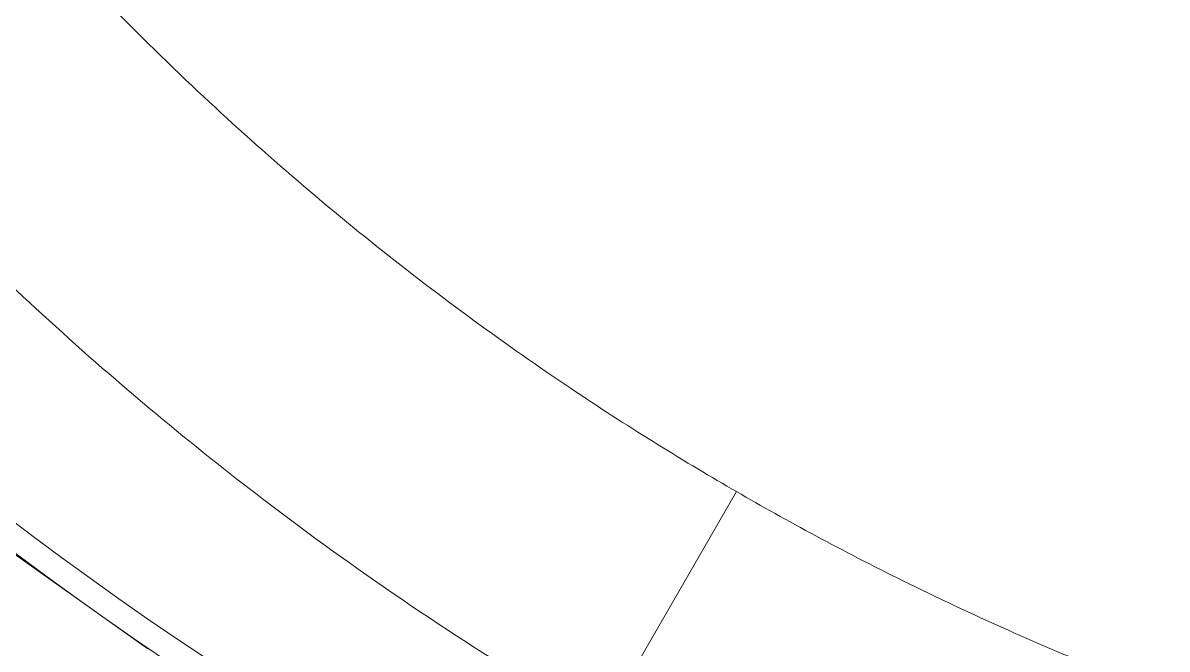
# Model space of a CAD drawing. Extents: x 0 to 216, y -4 to 280.
# Drawn here: x 156.268 to 160.234, y 134.898 to 137.066 of the extents above; entities that cross this region are included whole.
import ezdxf

# ---------------------------------------------------------------- set-up
doc = ezdxf.new("R2010")
doc.units = 0
doc.header["$LTSCALE"] = 10
doc.header["$MEASUREMENT"] = 0
doc.layers.add('CADdetails-3-FINE', color=11, linetype='CONTINUOUS', lineweight=5)
doc.layers.add('CADdetails-5-MEDIUM', color=4, linetype='CONTINUOUS', lineweight=18)

msp = doc.modelspace()

# ---------------------------------------------------------------- linework, layer by layer
at = {"layer": 'CADdetails-3-FINE'}
for p, q in [((154.5635, 136.4169), (156.7012, 134.8979)), ((158.2745, 134.6348), (158.7412, 135.4431))]:
    msp.add_line(p, q, dxfattribs=at)
at = {"layer": 'CADdetails-5-MEDIUM'}
for radius, start, end in [(11.7167, 249.51809, 125.65567), (11.63, 190.42238, 269.57762), (11.5467, 190.43518, 269.56482), (11.6333, 249.51809, 309.66459)]:
    msp.add_arc((163.2468, 144.5138), radius, start, end, dxfattribs=at)
for points, knots in [([(158.7412, 135.4431), (158.9164, 135.3419), (159.1097, 135.2374), (159.5531, 135.0184), (159.8076, 134.9042), (160.3417, 134.6928), (160.6213, 134.5956), (161.2023, 134.4221), (161.5276, 134.3403), (162.2118, 134.2075), (162.5709, 134.1566), (163.3004, 134.0943), (163.6714, 134.083), (164.4018, 134.1004), (164.7611, 134.1292), (165.8647, 134.2731), (166.6186, 134.4604), (168.0652, 135.0024), (168.758, 135.357), (170.0448, 136.2146), (170.6399, 136.7185), (171.4346, 137.5662), (171.6834, 137.8641), (172.1444, 138.4857), (172.3568, 138.8094), (172.742, 139.4766), (172.9161, 139.8223), (173.2239, 140.5324), (173.3575, 140.8968), (173.6943, 142.009), (173.8331, 142.7762), (173.9324, 144.3194), (173.8931, 145.0967), (173.6392, 146.6205), (173.4245, 147.367), (172.9973, 148.3947), (172.8426, 148.7203), (172.4925, 149.3615), (172.2972, 149.6772), (171.8785, 150.2779), (171.6548, 150.5633), (171.1977, 151.0895), (170.9643, 151.3303), (170.5235, 151.7467), (170.2995, 151.9403), (169.8494, 152.2971), (169.6233, 152.4604), (169.2119, 152.7349), (169.0247, 152.8501), (168.8495, 152.9512)], [20.025951, 20.025951, 20.025951, 20.025951, 20.684994, 20.684994, 21.426412, 21.426412, 22.16783, 22.16783, 22.956752, 22.956752, 23.745673, 23.745673, 24.534594, 24.534594, 25.323516, 25.323516, 27.084629, 27.084629, 28.845742, 28.845742, 30.606854, 30.606854, 31.487411, 31.487411, 32.367967, 32.367967, 33.248524, 33.248524, 34.12908, 34.12908, 35.890193, 35.890193, 37.651306, 37.651306, 39.412419, 39.412419, 40.20134, 40.20134, 40.990262, 40.990262, 41.779183, 41.779183, 42.568104, 42.568104, 43.309522, 43.309522, 44.05094, 44.05094, 44.709984, 44.709984, 44.709984, 44.709984]), ([(154.7804, 139.6245), (154.8263, 139.5339), (154.8739, 139.4435), (155.0981, 139.0328), (155.2935, 138.7171), (155.7122, 138.1165), (155.9358, 137.831), (156.3929, 137.3048), (156.6263, 137.064), (157.0671, 136.6476), (157.2911, 136.454), (157.7413, 136.0972), (157.9674, 135.9339), (158.3787, 135.6594), (158.5659, 135.5443), (158.7412, 135.4431)], [7.611724, 7.611724, 7.611724, 7.611724, 7.833373, 7.833373, 8.622294, 8.622294, 9.411216, 9.411216, 10.200137, 10.200137, 10.941555, 10.941555, 11.682973, 11.682973, 12.342017, 12.342017, 12.342017, 12.342017]), ([(158.2745, 134.6348), (158.2186, 134.6671), (158.1614, 134.7007), (157.8835, 134.8679), (157.6472, 135.0207), (157.1595, 135.3669), (156.908, 135.5607), (156.4111, 135.9815), (156.1657, 136.2087), (155.6828, 136.6983), (155.4285, 136.9813), (154.9373, 137.5935), (154.7005, 137.9228), (154.3961, 138.4008), (154.3129, 138.5378), (154.233, 138.6763)], [21.259047, 21.259047, 21.259047, 21.259047, 21.472639, 21.472639, 22.27613, 22.27613, 23.079621, 23.079621, 23.883112, 23.883112, 24.752014, 24.752014, 25.620916, 25.620916, 25.962172, 25.962172, 25.962172, 25.962172]), ([(173.3577, 138.6763), (173.1538, 138.3232), (172.9309, 137.9824), (172.4509, 137.3295), (172.1937, 137.0174), (171.3758, 136.1285), (170.7686, 135.5987), (169.455, 134.6825), (168.7477, 134.2958), (167.2634, 133.6836), (166.4863, 133.4582), (165.3244, 133.2555), (164.9333, 133.207), (164.1321, 133.1533), (163.722, 133.1482), (162.909, 133.1836), (162.5054, 133.2241), (161.7296, 133.3434), (161.3573, 133.4221), (160.6919, 133.5955), (160.3725, 133.6944), (159.7595, 133.9143), (159.466, 134.0352), (158.9223, 134.2845), (158.6719, 134.4128), (158.3881, 134.5699), (158.3304, 134.6025), (158.2745, 134.6348)], [0, 0, 0, 0, 0.932263, 0.932263, 1.864526, 1.864526, 3.729052, 3.729052, 5.593578, 5.593578, 7.458104, 7.458104, 8.327006, 8.327006, 9.195908, 9.195908, 10.06481, 10.06481, 10.933712, 10.933712, 11.737203, 11.737203, 12.540694, 12.540694, 13.344185, 13.344185, 13.557777, 13.557777, 13.557777, 13.557777])]:
    msp.add_open_spline(points, degree=3, knots=knots, dxfattribs=at)

doc.saveas('drawing.dxf')
